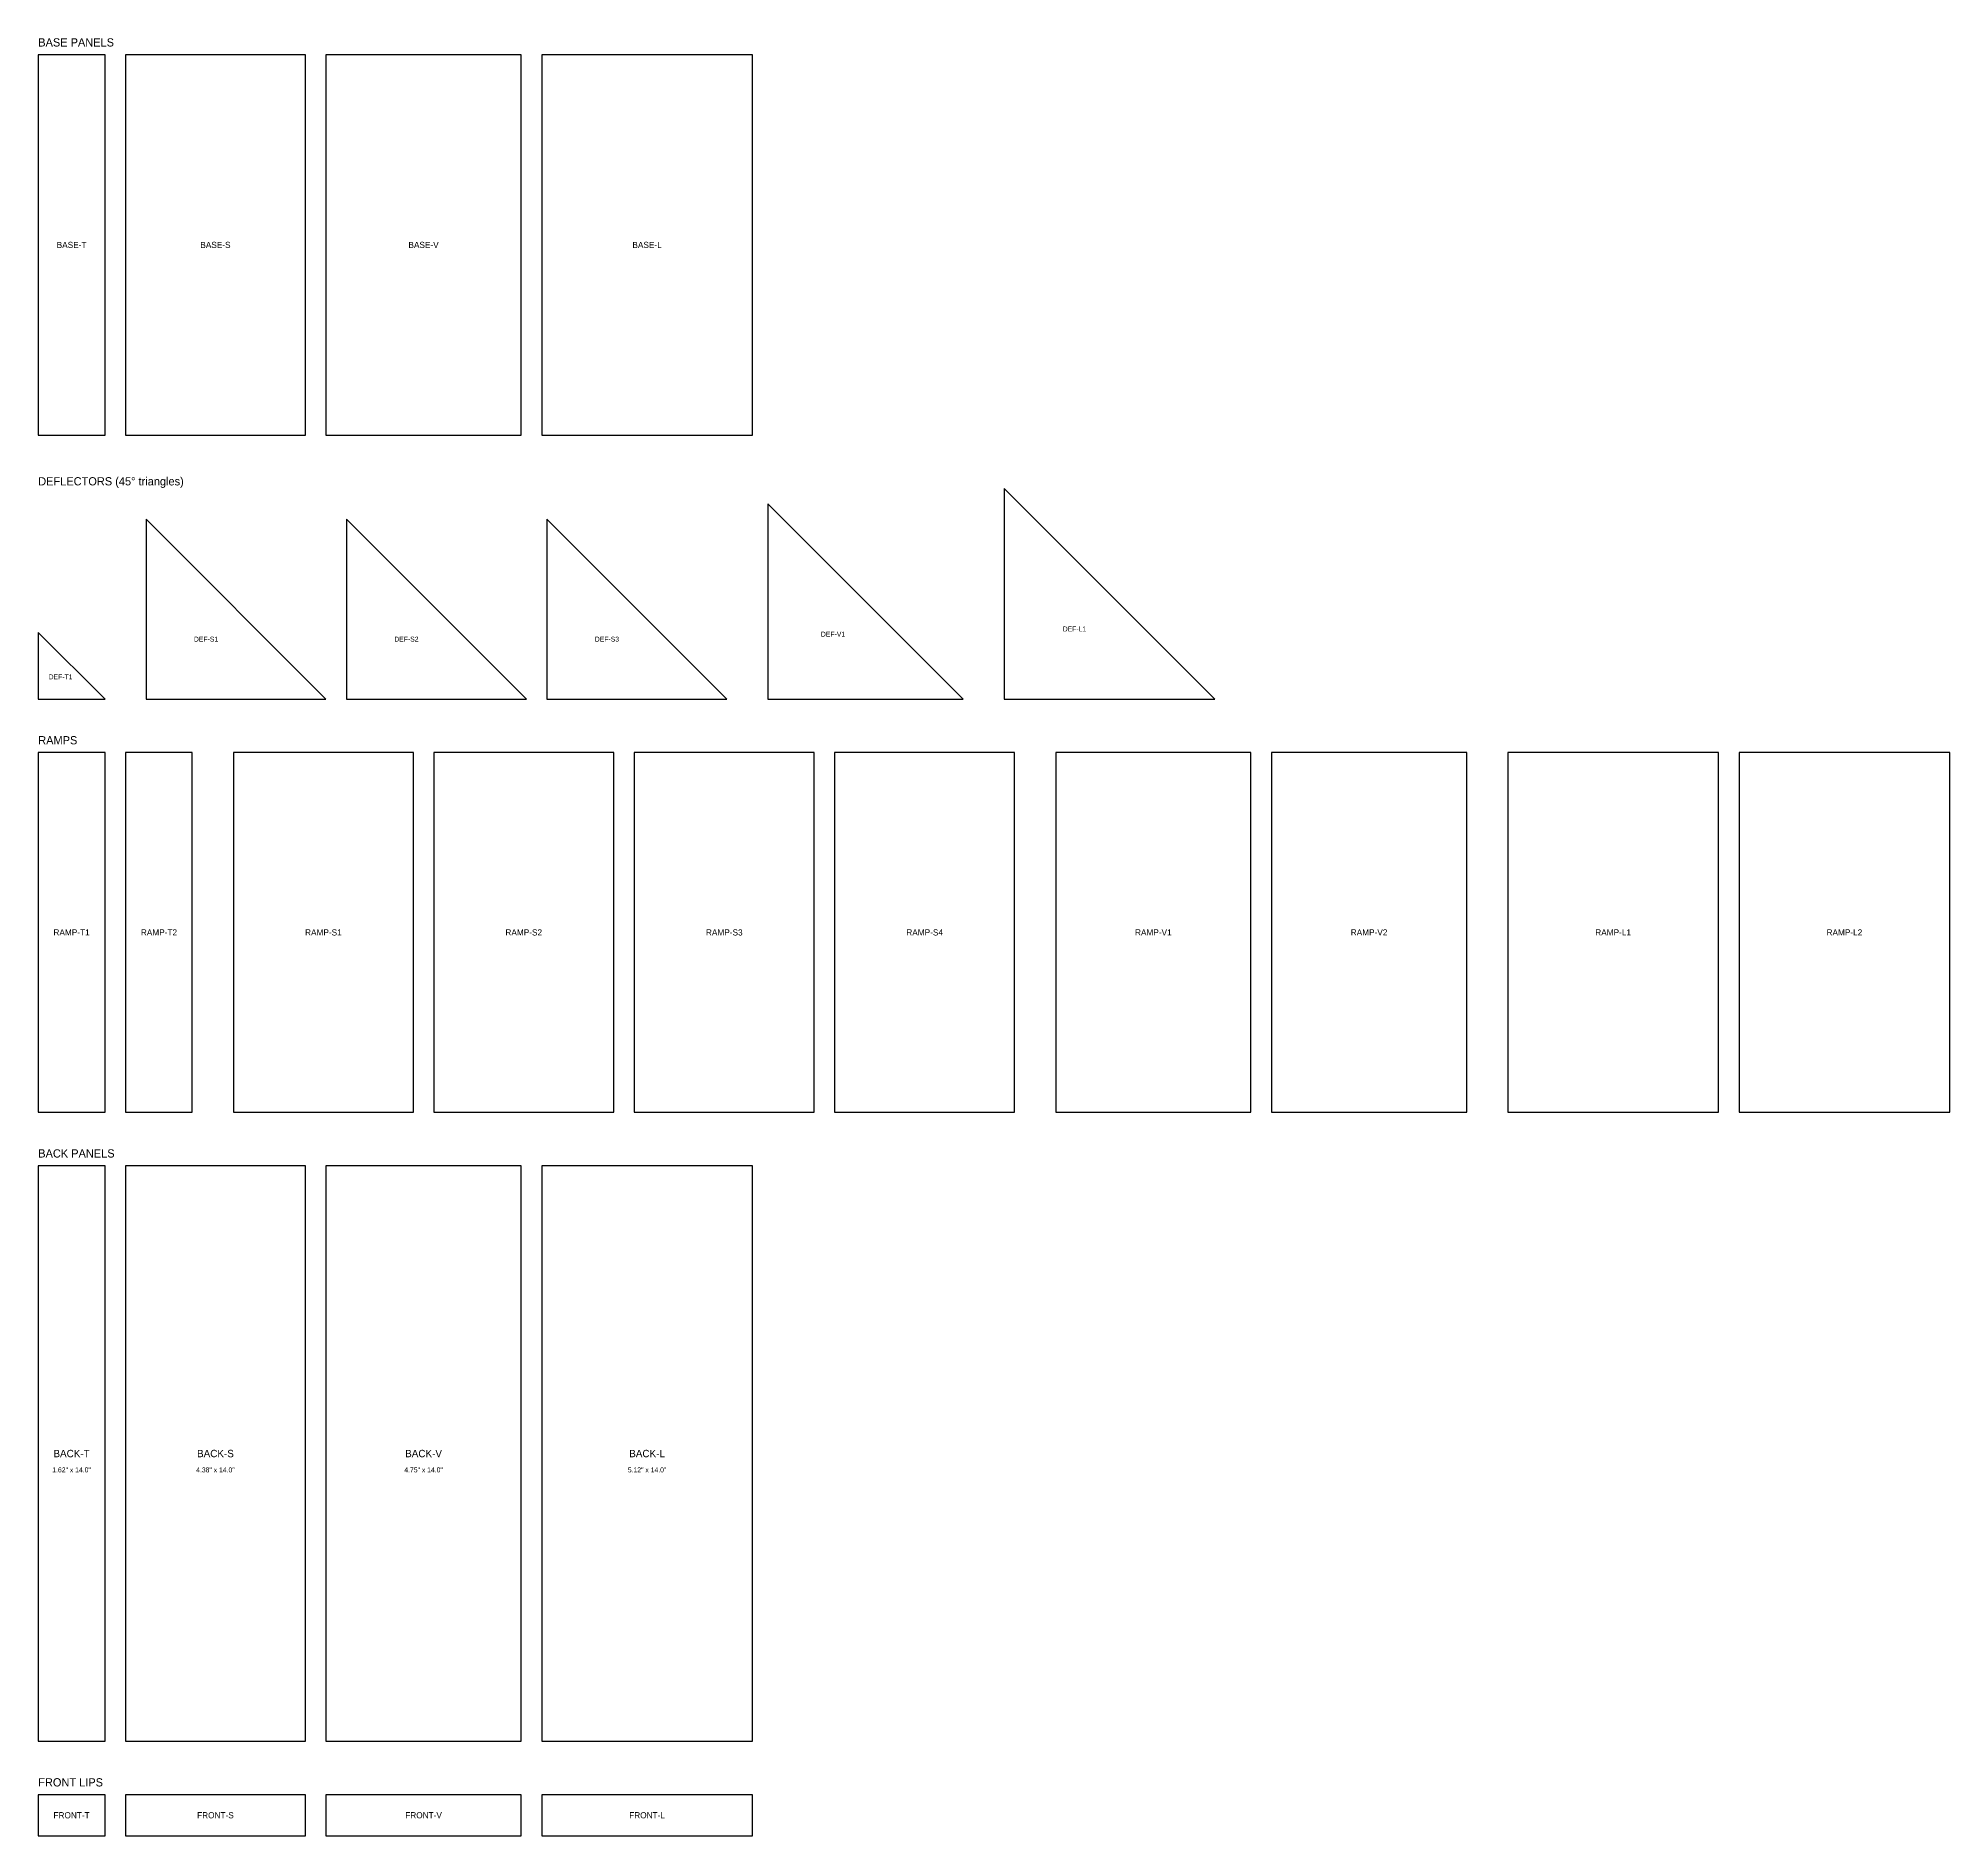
# Model space of a CAD drawing. Header units: millimetres. Extents: x 0 to 1181, y 8 to 1118.
import ezdxf
from ezdxf.enums import TextEntityAlignment as Align

# ---------------------------------------------------------------- set-up
doc = ezdxf.new("R2010")
doc.units = ezdxf.units.MM
for name, color, linetype in [('CUT', 7, 'Continuous'), ('ENGRAVE', 4, 'Continuous'), ('LABEL', 4, 'Continuous')]:
    doc.layers.add(name, color=color, linetype=linetype)

msp = doc.modelspace()

# ---------------------------------------------------------------- linework, layer by layer
at = {"layer": 'CUT'}
for points in [[(0, 873.1), (41.3, 873.1), (41.3, 1108.1), (0, 1108.1), (0, 873.1)], [(54, 873.1), (165.1, 873.1), (165.1, 1108.1), (54, 1108.1), (54, 873.1)], [(177.8, 873.1), (298.4, 873.1), (298.4, 1108.1), (177.8, 1108.1), (177.8, 873.1)], [(311.1, 873.1), (441.3, 873.1), (441.3, 1108.1), (311.1, 1108.1), (311.1, 873.1)], [(596.9, 709.9), (727.1, 709.9), (596.9, 840.1), (596.9, 709.9)], [(450.8, 709.9), (571.5, 709.9), (450.8, 830.6), (450.8, 709.9)], [(66.7, 709.9), (177.8, 709.9), (66.7, 821.1), (66.7, 709.9)], [(190.5, 709.9), (301.6, 709.9), (190.5, 821.1), (190.5, 709.9)], [(314.3, 709.9), (425.4, 709.9), (314.3, 821.1), (314.3, 709.9)], [(0, 709.9), (41.3, 709.9), (0, 751.2), (0, 709.9)], [(0, 454.7), (41.3, 454.7), (41.3, 676.9), (0, 676.9), (0, 454.7)], [(54, 454.7), (95.2, 454.7), (95.2, 676.9), (54, 676.9), (54, 454.7)], [(120.6, 454.7), (231.8, 454.7), (231.8, 676.9), (120.6, 676.9), (120.6, 454.7)], [(244.5, 454.7), (355.6, 454.7), (355.6, 676.9), (244.5, 676.9), (244.5, 454.7)], [(368.3, 454.7), (479.4, 454.7), (479.4, 676.9), (368.3, 676.9), (368.3, 454.7)], [(492.1, 454.7), (603.2, 454.7), (603.2, 676.9), (492.1, 676.9), (492.1, 454.7)], [(628.7, 454.7), (749.3, 454.7), (749.3, 676.9), (628.7, 676.9), (628.7, 454.7)], [(762, 454.7), (882.7, 454.7), (882.7, 676.9), (762, 676.9), (762, 454.7)], [(908.1, 454.7), (1038.2, 454.7), (1038.2, 676.9), (908.1, 676.9), (908.1, 454.7)], [(1050.9, 454.7), (1181.1, 454.7), (1181.1, 676.9), (1050.9, 676.9), (1050.9, 454.7)], [(0, 66), (41.3, 66), (41.3, 421.6), (0, 421.6), (0, 66)], [(54, 66), (165.1, 66), (165.1, 421.6), (54, 421.6), (54, 66)], [(177.8, 66), (298.4, 66), (298.4, 421.6), (177.8, 421.6), (177.8, 66)], [(311.1, 66), (441.3, 66), (441.3, 421.6), (311.1, 421.6), (311.1, 66)], [(0, 7.6), (41.3, 7.6), (41.3, 33), (0, 33), (0, 7.6)], [(54, 7.6), (165.1, 7.6), (165.1, 33), (54, 33), (54, 7.6)], [(177.8, 7.6), (298.4, 7.6), (298.4, 33), (177.8, 33), (177.8, 7.6)], [(311.1, 7.6), (441.3, 7.6), (441.3, 33), (311.1, 33), (311.1, 7.6)]]:
    msp.add_lwpolyline(points, close=True, dxfattribs=at)

# ---------------------------------------------------------------- texts
at = {"layer": 'ENGRAVE'}
for s, height, p in [('BASE-T', 3.81, (20.6, 990.6)), ('BASE-S', 3.81, (109.5, 990.6)), ('BASE-V', 3.81, (238.1, 990.6)), ('BASE-L', 3.81, (376.2, 990.6)), ('DEF-S1', 3.05, (103.7, 747)), ('DEF-S2', 3.05, (227.5, 747)), ('DEF-S3', 3.05, (351.4, 747)), ('DEF-V1', 3.05, (491.1, 750.1)), ('DEF-L1', 3.05, (640.3, 753.3)), ('DEF-T1', 3.05, (13.8, 723.7)), ('RAMP-T1', 3.81, (20.6, 565.8)), ('RAMP-T2', 3.81, (74.6, 565.8)), ('RAMP-S1', 3.81, (176.2, 565.8)), ('RAMP-S2', 3.81, (300, 565.8)), ('RAMP-S3', 3.81, (423.9, 565.8)), ('RAMP-S4', 3.81, (547.7, 565.8)), ('RAMP-V1', 3.81, (689, 565.8)), ('RAMP-V2', 3.81, (822.3, 565.8)), ('RAMP-L1', 3.81, (973.1, 565.8)), ('RAMP-L2', 3.81, (1116, 565.8)), ('BACK-T', 4.57, (20.6, 243.8)), ('BACK-S', 4.57, (109.5, 243.8)), ('BACK-V', 4.57, (238.1, 243.8)), ('BACK-L', 4.57, (376.2, 243.8)), ('1.62" x 14.0"', 3.048, (20.6, 233.7)), ('4.38" x 14.0"', 3.048, (109.5, 233.7)), ('4.75" x 14.0"', 3.048, (238.1, 233.7)), ('5.12" x 14.0"', 3.048, (376.2, 233.7)), ('FRONT-T', 3.81, (20.6, 20.3)), ('FRONT-S', 3.81, (109.5, 20.3)), ('FRONT-V', 3.81, (238.1, 20.3)), ('FRONT-L', 3.81, (376.2, 20.3))]:
    msp.add_text(s, height=height, dxfattribs=at).set_placement(p, align=Align.MIDDLE_CENTER)
at = {"layer": 'LABEL'}
for s, p in [('BASE PANELS', (0, 1113.2)), ('DEFLECTORS (45° triangles)', (0, 842)), ('RAMPS', (0, 682)), ('BACK PANELS', (0, 426.7)), ('FRONT LIPS', (0, 38.1))]:
    msp.add_text(s, height=5.08, dxfattribs=at).set_placement(p)

doc.saveas('drawing.dxf')
